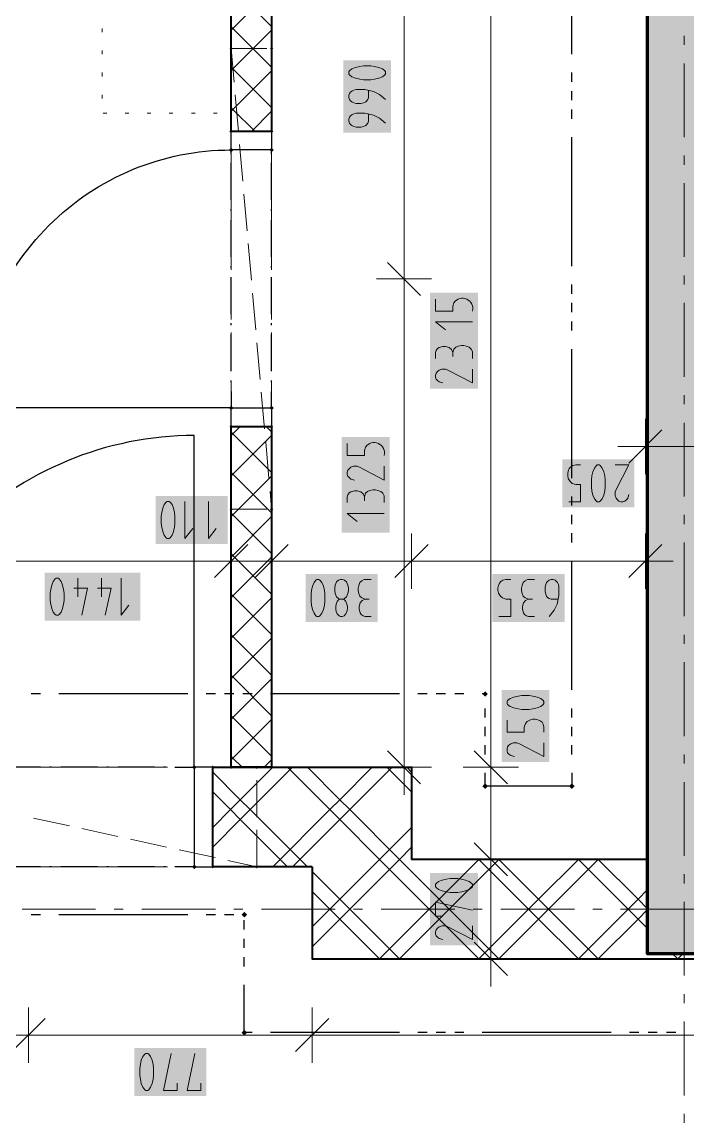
# Model space of a CAD drawing. Header units: millimetres. Extents: x 0 to 594, y 0 to 420.
# Drawn here: x 209.01 to 227.29, y 254.36 to 284.56 of the extents above; entities that cross this region are included whole.
import ezdxf

# ---------------------------------------------------------------- set-up
doc = ezdxf.new("R2010")
doc.units = ezdxf.units.MM
doc.header["$LTSCALE"] = 8
for name, color, linetype in [('PDF_Dvere', 7, 'Continuous'), ('PDF_Koty delkove', 7, 'Continuous'), ('PDF_Nabytek', 7, 'Continuous'), ('PDF_Osy hlavni', 7, 'Continuous'), ('PDF_Pozarni useky', 7, 'Continuous'), ('PDF_Preklady', 7, 'Continuous'), ('PDF_Pricky zdene', 7, 'Continuous'), ('PDF_Steny akusticke', 7, 'Continuous'), ('PDF_Steny obvodove nosne', 7, 'Continuous')]:
    doc.layers.add(name, color=color, linetype=linetype)

msp = doc.modelspace()

# ---------------------------------------------------------------- linework, layer by layer
at = {"layer": 'PDF_Dvere', "lineweight": 25}
for points in [[(215.862, 281.554), (215.862, 281.049), (214.75, 281.049), (214.75, 281.554)], [(215.862, 273.972), (215.862, 273.467), (214.75, 273.467), (214.75, 273.972)], [(213.739, 261.386), (214.245, 261.386), (214.245, 264.115), (213.739, 264.115)]]:
    msp.add_lwpolyline(points, close=True, dxfattribs=at)
for points in [[(214.75, 274.425), (214.75, 273.972), (207.674, 273.972, -0.414215), (214.75, 281.049)], [(213.205, 264.115), (213.739, 264.115), (213.739, 273.214, 0.414214), (204.641, 264.115), (204.814, 264.115)]]:
    msp.add_lwpolyline(points, format="xyb", dxfattribs=at)
for points in [[(214.75, 280.945), (214.75, 280.996)], [(215.862, 280.945), (215.862, 280.996)], [(214.75, 279.682), (214.75, 280.693)], [(215.862, 279.682), (215.862, 280.693)], [(214.75, 279.378), (214.75, 279.429)], [(215.862, 279.378), (215.862, 279.429)], [(214.75, 278.115), (214.75, 279.126)], [(215.862, 278.115), (215.862, 279.126)], [(214.75, 277.811), (214.75, 277.862)], [(215.862, 277.811), (215.862, 277.862)], [(214.75, 276.548), (214.75, 277.559)], [(215.862, 276.548), (215.862, 277.559)], [(214.75, 276.244), (214.75, 276.295)], [(215.862, 276.244), (215.862, 276.295)], [(214.75, 274.981), (214.75, 275.992)], [(215.862, 274.981), (215.862, 275.992)], [(214.75, 274.677), (214.75, 274.728)], [(215.862, 274.677), (215.862, 274.728)], [(215.862, 273.972), (215.862, 274.425)], [(209.515, 264.115), (208.504, 264.115)], [(209.819, 264.115), (209.768, 264.115)], [(211.082, 264.115), (210.072, 264.115)], [(211.386, 264.115), (211.335, 264.115)], [(212.649, 264.115), (211.639, 264.115)], [(212.953, 264.115), (212.902, 264.115)], [(209.515, 261.386), (208.504, 261.386)], [(209.819, 261.386), (209.768, 261.386)], [(211.082, 261.386), (210.072, 261.386)], [(211.386, 261.386), (211.335, 261.386)], [(212.649, 261.386), (211.639, 261.386)], [(212.953, 261.386), (212.902, 261.386)], [(213.739, 261.386), (213.205, 261.386)]]:
    msp.add_lwpolyline(points, dxfattribs=at)
at = {"layer": 'PDF_Dvere', "lineweight": 25, "transparency": 33554559}
for points in [[(214.75, 280.986), (214.687, 281.049), (214.814, 281.049), (214.75, 281.112)], [(215.862, 280.986), (215.799, 281.049), (215.926, 281.049), (215.862, 281.112)], [(214.75, 273.909), (214.687, 273.972), (214.814, 273.972), (214.75, 274.035)], [(215.862, 273.909), (215.799, 273.972), (215.926, 273.972), (215.862, 274.035)], [(213.803, 264.115), (213.739, 264.052), (213.739, 264.178), (213.676, 264.115)], [(213.803, 261.386), (213.739, 261.322), (213.739, 261.449), (213.676, 261.386)]]:
    msp.add_solid(points, dxfattribs=at)
at = {"layer": 'PDF_Koty delkove', "lineweight": 18}
for points in [[(221.88, 258.858), (221.88, 260.044), (221.88, 261.588), (221.88, 264.115), (221.88, 264.975), (221.88, 287.519), (221.88, 288.985), (221.88, 295.556)], [(219.498, 264.115), (219.498, 277.51), (219.498, 287.519)], [(218.992, 282.434), (218.823, 282.57), (218.655, 282.651), (218.419, 282.704), (218.182, 282.704), (218.116, 282.69), (218.065, 282.664), (218.032, 282.637), (217.998, 282.596), (217.981, 282.542), (217.981, 282.489), (217.998, 282.434), (218.032, 282.394), (218.065, 282.367), (218.116, 282.339), (218.182, 282.326), (218.318, 282.326), (218.385, 282.339), (218.452, 282.367), (218.503, 282.434)], [(218.503, 282.434), (218.52, 282.489), (218.52, 282.677)], [(218.992, 281.786), (218.823, 281.921), (218.655, 282.002), (218.419, 282.056), (218.182, 282.056), (218.116, 282.042), (218.065, 282.015), (218.032, 281.989), (217.998, 281.948), (217.981, 281.894), (217.981, 281.84), (217.998, 281.786), (218.032, 281.746), (218.065, 281.719), (218.116, 281.691), (218.182, 281.678), (218.318, 281.678), (218.385, 281.691), (218.452, 281.719), (218.503, 281.786), (218.52, 281.84), (218.52, 282.029)], [(219.953, 277.056), (219.043, 277.965)], [(220.256, 277.51), (219.498, 277.51), (218.74, 277.51)], [(221.375, 276.33), (220.364, 276.33), (220.633, 276.115)], [(220.364, 275.332), (220.364, 275.494), (220.38, 275.548), (220.415, 275.601), (220.465, 275.629), (220.565, 275.656), (220.633, 275.656), (220.734, 275.629), (220.802, 275.575), (220.835, 275.494), (220.835, 275.386)], [(221.375, 275.332), (221.375, 275.52), (221.341, 275.588), (221.29, 275.642), (221.206, 275.669), (221.138, 275.682), (221.071, 275.682), (220.987, 275.669), (220.92, 275.642), (220.869, 275.588), (220.835, 275.494)], [(221.375, 275.034), (221.375, 274.656), (220.701, 275.008), (220.633, 275.034), (220.532, 275.034), (220.465, 275.008), (220.415, 274.967), (220.38, 274.927), (220.364, 274.872), (220.364, 274.819), (220.38, 274.765), (220.415, 274.724), (220.465, 274.684), (220.565, 274.656)], [(226.124, 273.673), (226.124, 272.914), (226.124, 272.156)], [(226.579, 273.369), (225.669, 272.459)], [(226.124, 272.914), (225.366, 272.914)], [(263.883, 272.914), (262.771, 272.914), (258.058, 272.914), (251.6, 272.914), (229.864, 272.914), (228.196, 272.914), (226.124, 272.914)], [(218.949, 272.373), (218.949, 271.994), (218.274, 272.346), (218.207, 272.373), (218.106, 272.373), (218.039, 272.346), (217.988, 272.305), (217.954, 272.265), (217.938, 272.211), (217.938, 272.157), (217.954, 272.103), (217.988, 272.062), (218.039, 272.022), (218.139, 271.994)], [(224.021, 271.398), (224.345, 271.398), (224.345, 271.869), (224.21, 271.869), (224.116, 271.903), (224.062, 271.954), (224.008, 272.038), (223.994, 272.105), (223.994, 272.172), (224.008, 272.24), (224.035, 272.307), (224.075, 272.357), (224.129, 272.392), (224.21, 272.409), (224.345, 272.409)], [(224.804, 271.398), (224.858, 271.398), (224.885, 271.414), (224.939, 271.482), (224.979, 271.583), (225.007, 271.701), (225.021, 271.801), (225.021, 272.004), (225.007, 272.105), (224.979, 272.223), (224.939, 272.324), (224.885, 272.392), (224.858, 272.409), (224.804, 272.409), (224.777, 272.392), (224.723, 272.324), (224.683, 272.223), (224.656, 272.105), (224.642, 272.004)], [(225.29, 272.409), (225.669, 272.409), (225.317, 271.735), (225.29, 271.667), (225.29, 271.566), (225.317, 271.499), (225.358, 271.448), (225.398, 271.414), (225.453, 271.398), (225.506, 271.398), (225.56, 271.414), (225.601, 271.448), (225.641, 271.499), (225.669, 271.599)], [(224.642, 272.004), (224.642, 271.801), (224.656, 271.701), (224.683, 271.583), (224.723, 271.482), (224.777, 271.414), (224.804, 271.398)], [(217.938, 271.374), (217.938, 271.536), (217.954, 271.59), (217.988, 271.644), (218.039, 271.671), (218.139, 271.698), (218.207, 271.698), (218.308, 271.671), (218.375, 271.617), (218.409, 271.536), (218.409, 271.428)], [(218.949, 271.374), (218.949, 271.563), (218.914, 271.63), (218.864, 271.684), (218.78, 271.711), (218.712, 271.725), (218.644, 271.725), (218.56, 271.711), (218.494, 271.684), (218.443, 271.63), (218.409, 271.536)], [(213.48, 271.405), (213.48, 270.394), (213.696, 270.663)], [(214.128, 271.405), (214.128, 270.394), (214.344, 270.663)], [(218.949, 271.076), (217.938, 271.076), (218.207, 270.861)], [(214.75, 270.529), (214.75, 269.771), (214.75, 269.013)], [(215.862, 270.529), (215.862, 269.771), (215.862, 269.013)], [(219.704, 270.529), (219.704, 269.771), (219.704, 269.013)], [(226.124, 270.529), (226.124, 269.771), (226.124, 269.013)], [(215.205, 270.226), (214.295, 269.316)], [(216.317, 270.226), (215.408, 269.316)], [(220.159, 270.226), (219.249, 269.316)], [(226.579, 270.226), (225.669, 269.316)], [(226.124, 269.771), (223.451, 269.771), (222.291, 269.771), (219.704, 269.771), (215.862, 269.771), (214.75, 269.771), (200.192, 269.771)], [(226.124, 269.771), (226.882, 269.771)], [(210.028, 268.305), (210.081, 268.372), (210.122, 268.473), (210.149, 268.592), (210.163, 268.692), (210.163, 268.894), (210.149, 268.995), (210.122, 269.113), (210.081, 269.215), (210.028, 269.282), (210, 269.299), (209.947, 269.299), (209.919, 269.282), (209.866, 269.215), (209.825, 269.113), (209.798, 268.995), (209.785, 268.894)], [(210.54, 269.299), (210.54, 268.794)], [(211.188, 269.299), (211.188, 268.794)], [(211.729, 269.299), (211.729, 268.288), (211.944, 268.557)], [(216.946, 268.86), (216.946, 268.658), (216.96, 268.558), (216.986, 268.439), (217.027, 268.338), (217.08, 268.271), (217.108, 268.254), (217.161, 268.254), (217.189, 268.271), (217.242, 268.338), (217.283, 268.439), (217.31, 268.558), (217.324, 268.658), (217.324, 268.86), (217.31, 268.961), (217.283, 269.079), (217.242, 269.18), (217.189, 269.248), (217.161, 269.265)], [(217.161, 269.265), (217.108, 269.265), (217.08, 269.248), (217.027, 269.18), (216.986, 269.079), (216.96, 268.961), (216.946, 268.86)], [(217.864, 268.743), (217.918, 268.793), (217.958, 268.877), (217.972, 268.961), (217.972, 269.029), (217.958, 269.113), (217.918, 269.198), (217.864, 269.248), (217.809, 269.265), (217.756, 269.265), (217.702, 269.248), (217.647, 269.198), (217.608, 269.113), (217.594, 269.029)], [(218.593, 269.265), (218.404, 269.265), (218.337, 269.231), (218.282, 269.18), (218.256, 269.097), (218.242, 269.029), (218.242, 268.961), (218.256, 268.877), (218.282, 268.81), (218.337, 268.76), (218.431, 268.726)], [(222.103, 268.254), (222.427, 268.254), (222.427, 268.726), (222.292, 268.726), (222.198, 268.76), (222.144, 268.81), (222.09, 268.894), (222.076, 268.961), (222.076, 269.029), (222.09, 269.097), (222.117, 269.163), (222.157, 269.214), (222.211, 269.248), (222.292, 269.265), (222.427, 269.265)], [(222.887, 269.265), (222.819, 269.231), (222.765, 269.18), (222.738, 269.097), (222.725, 269.029), (222.725, 268.961), (222.738, 268.877), (222.765, 268.81), (222.819, 268.76), (222.913, 268.726)], [(223.075, 269.265), (222.887, 269.265)], [(223.723, 268.726), (223.535, 268.726), (223.48, 268.743), (223.44, 268.776), (223.413, 268.81), (223.386, 268.86), (223.373, 268.928), (223.373, 269.062), (223.386, 269.13), (223.413, 269.18), (223.44, 269.214), (223.48, 269.248), (223.535, 269.265), (223.588, 269.265), (223.642, 269.248), (223.683, 269.214), (223.71, 269.18), (223.737, 269.13), (223.751, 269.062), (223.751, 268.827), (223.697, 268.591), (223.616, 268.422), (223.48, 268.254)], [(209.785, 268.894), (209.785, 268.692), (209.798, 268.592), (209.825, 268.473), (209.866, 268.372), (209.919, 268.305), (209.947, 268.288), (210, 268.288), (210.028, 268.305)], [(210.433, 269.03), (210.811, 269.03), (210.648, 268.288)], [(211.081, 269.03), (211.459, 269.03), (211.296, 268.288)], [(217.594, 269.029), (217.594, 268.961), (217.608, 268.877), (217.647, 268.793), (217.702, 268.743), (217.728, 268.726), (217.837, 268.726), (217.864, 268.743)], [(217.837, 268.726), (217.864, 268.708), (217.904, 268.658), (217.931, 268.591), (217.945, 268.523), (217.945, 268.456), (217.931, 268.389), (217.904, 268.321), (217.85, 268.271), (217.809, 268.254), (217.756, 268.254), (217.715, 268.271), (217.661, 268.321), (217.634, 268.389), (217.621, 268.456), (217.621, 268.523), (217.634, 268.591), (217.661, 268.658), (217.702, 268.708), (217.728, 268.726)], [(218.593, 268.254), (218.431, 268.254), (218.376, 268.271), (218.323, 268.305), (218.295, 268.355), (218.269, 268.456), (218.269, 268.523), (218.295, 268.624), (218.35, 268.692), (218.431, 268.726), (218.538, 268.726)], [(223.075, 268.254), (222.913, 268.254), (222.859, 268.271), (222.806, 268.305), (222.778, 268.355), (222.751, 268.456), (222.751, 268.523), (222.778, 268.624), (222.832, 268.692), (222.913, 268.726), (223.021, 268.726)], [(222.932, 266.081), (222.73, 266.081), (222.629, 266.067), (222.511, 266.04), (222.41, 266), (222.342, 265.946), (222.326, 265.919), (222.326, 265.865), (222.342, 265.838), (222.41, 265.784), (222.511, 265.744), (222.629, 265.716), (222.73, 265.703), (222.932, 265.703)], [(222.932, 265.703), (223.033, 265.716), (223.151, 265.744), (223.252, 265.784), (223.32, 265.838), (223.337, 265.865), (223.337, 265.919), (223.32, 265.946), (223.252, 266), (223.151, 266.04), (223.033, 266.067), (222.932, 266.081)], [(222.326, 265.406), (222.326, 265.082), (222.797, 265.082), (222.797, 265.217), (222.832, 265.311), (222.882, 265.366), (222.966, 265.419), (223.033, 265.433), (223.101, 265.433), (223.168, 265.419), (223.235, 265.392), (223.286, 265.352), (223.32, 265.298), (223.337, 265.217), (223.337, 265.082)], [(219.953, 263.66), (219.043, 264.57)], [(222.335, 263.66), (221.426, 264.57)], [(223.337, 264.785), (223.337, 264.407), (222.663, 264.758), (222.595, 264.785), (222.494, 264.785), (222.427, 264.758), (222.377, 264.718), (222.342, 264.677), (222.326, 264.623), (222.326, 264.569), (222.342, 264.515), (222.377, 264.475), (222.427, 264.434), (222.527, 264.407)], [(220.256, 264.115), (219.498, 264.115), (218.74, 264.115)], [(219.498, 264.115), (219.498, 263.357)], [(222.639, 264.115), (221.88, 264.115), (221.122, 264.115)], [(222.335, 261.133), (221.426, 262.043)], [(222.639, 261.588), (221.88, 261.588), (221.122, 261.588)], [(220.97, 261.06), (220.767, 261.06), (220.667, 261.046), (220.549, 261.02), (220.448, 260.979), (220.38, 260.926), (220.364, 260.898), (220.364, 260.845), (220.38, 260.817), (220.448, 260.764), (220.549, 260.723), (220.667, 260.696), (220.767, 260.682), (220.97, 260.682), (221.071, 260.696)], [(221.071, 260.696), (221.189, 260.723), (221.29, 260.764), (221.358, 260.817), (221.375, 260.845), (221.375, 260.898), (221.358, 260.926), (221.29, 260.979), (221.189, 261.02), (221.071, 261.046), (220.97, 261.06)], [(220.565, 260.034), (220.364, 260.034), (220.364, 260.412), (221.375, 260.197)], [(221.375, 259.764), (221.375, 259.386), (220.701, 259.737), (220.633, 259.764), (220.532, 259.764), (220.465, 259.737), (220.415, 259.697), (220.38, 259.656), (220.364, 259.602), (220.364, 259.549), (220.38, 259.494), (220.415, 259.454), (220.465, 259.413), (220.565, 259.386)], [(222.335, 258.403), (221.426, 259.313)], [(222.639, 258.858), (221.88, 258.858), (221.122, 258.858)], [(221.88, 258.858), (221.88, 258.1)], [(209.19, 257.527), (209.19, 256.769), (209.19, 256.01)], [(216.974, 257.527), (216.974, 256.769), (216.974, 256.01)], [(209.645, 257.224), (208.735, 256.314)], [(217.429, 257.224), (216.52, 256.314)], [(272.881, 256.769), (216.974, 256.769), (209.19, 256.769), (201.81, 256.769), (163.798, 256.769), (162.332, 256.769), (149.594, 256.769), (140.495, 256.769), (134.833, 256.769)], [(213.271, 255.453), (213.271, 255.252), (212.893, 255.252), (213.108, 256.263)], [(213.919, 255.453), (213.919, 255.252), (213.541, 255.252), (213.756, 256.263)]]:
    msp.add_lwpolyline(points, dxfattribs=at)
for points in [[(218.587, 283.352), (218.385, 283.352), (218.285, 283.338), (218.166, 283.312), (218.065, 283.271), (217.998, 283.218), (217.981, 283.19), (217.981, 283.137), (217.998, 283.109), (218.065, 283.056), (218.166, 283.015), (218.285, 282.988), (218.385, 282.974), (218.587, 282.974), (218.688, 282.988), (218.806, 283.015), (218.907, 283.056), (218.975, 283.109), (218.992, 283.137), (218.992, 283.19), (218.975, 283.218), (218.907, 283.271), (218.806, 283.312), (218.688, 283.338)], [(212.832, 271), (212.832, 270.798), (212.846, 270.698), (212.873, 270.579), (212.913, 270.478), (212.967, 270.411), (212.994, 270.394), (213.048, 270.394), (213.075, 270.411), (213.129, 270.478), (213.169, 270.579), (213.197, 270.698), (213.21, 270.798), (213.21, 271), (213.197, 271.101), (213.169, 271.219), (213.129, 271.32), (213.075, 271.388), (213.048, 271.405), (212.994, 271.405), (212.967, 271.388), (212.913, 271.32), (212.873, 271.219), (212.846, 271.101)], [(212.245, 255.858), (212.245, 255.656), (212.259, 255.556), (212.285, 255.437), (212.326, 255.336), (212.379, 255.268), (212.407, 255.252), (212.46, 255.252), (212.488, 255.268), (212.541, 255.336), (212.582, 255.437), (212.609, 255.556), (212.623, 255.656), (212.623, 255.858), (212.609, 255.959), (212.582, 256.077), (212.541, 256.178), (212.488, 256.246), (212.46, 256.263), (212.407, 256.263), (212.379, 256.246), (212.326, 256.178), (212.285, 256.077), (212.259, 255.959)]]:
    msp.add_lwpolyline(points, close=True, dxfattribs=at)
for points in [[(220.364, 276.952), (220.364, 276.628), (220.835, 276.628), (220.835, 276.763), (220.869, 276.857, -0.843837), (221.375, 276.628)], [(217.938, 272.994), (217.938, 272.67), (218.409, 272.67), (218.409, 272.805), (218.443, 272.899, -0.843813), (218.949, 272.67)]]:
    msp.add_lwpolyline(points, format="xyb", dxfattribs=at)
at = {"layer": 'PDF_Koty delkove', "color": 7, "lineweight": 18, "true_color": 0xffffff, "transparency": 33554559}
for points in [[(219.144, 281.526), (219.144, 283.503), (217.83, 281.526), (217.83, 283.503)], [(221.527, 274.504), (221.527, 277.13), (220.212, 274.504), (220.212, 277.13)], [(219.1, 270.547), (219.1, 273.172), (217.786, 270.547), (217.786, 273.172)], [(225.82, 272.561), (223.843, 272.561), (225.82, 271.246), (223.843, 271.246)], [(214.658, 271.557), (212.681, 271.557), (214.658, 270.243), (212.681, 270.243)], [(212.259, 269.451), (209.633, 269.451), (212.259, 268.137), (209.633, 268.137)], [(218.772, 269.417), (216.794, 269.417), (218.772, 268.103), (216.794, 268.103)], [(223.903, 269.417), (221.925, 269.417), (223.903, 268.103), (221.925, 268.103)], [(223.489, 264.255), (223.489, 266.232), (222.174, 264.255), (222.174, 266.232)], [(221.527, 259.234), (221.527, 261.212), (220.212, 259.234), (220.212, 261.212)], [(214.071, 256.415), (212.094, 256.415), (214.071, 255.101), (212.094, 255.101)]]:
    msp.add_solid(points, dxfattribs=at)
at = {"layer": 'PDF_Nabytek', "lineweight": 13}
for points in [[(211.212, 284.282), (211.212, 284.383)], [(214.75, 284.282), (214.75, 284.383)], [(211.212, 283.675), (211.212, 283.776)], [(214.75, 283.675), (214.75, 283.776)], [(211.212, 283.068), (211.212, 283.169)], [(214.75, 283.068), (214.75, 283.169)], [(211.212, 282.462), (211.212, 282.563)], [(214.75, 282.462), (214.75, 282.563)], [(211.212, 282.06), (211.212, 282.06)], [(211.212, 282.06), (211.212, 282.06)], [(211.335, 282.06), (211.234, 282.06)], [(211.942, 282.06), (211.841, 282.06)], [(212.548, 282.06), (212.447, 282.06)], [(213.155, 282.06), (213.054, 282.06)], [(213.762, 282.06), (213.66, 282.06)], [(214.368, 282.06), (214.267, 282.06)], [(214.75, 282.06), (214.75, 282.06)], [(214.75, 282.06), (214.75, 282.06)]]:
    msp.add_lwpolyline(points, dxfattribs=at)
at = {"layer": 'PDF_Osy hlavni', "lineweight": 18}
for points in [[(227.185, 283.928), (227.185, 284.18)], [(227.185, 281.4), (227.185, 283.422)], [(227.185, 280.642), (227.185, 280.895)], [(227.185, 278.115), (227.185, 280.137)], [(227.185, 277.356), (227.185, 277.609)], [(227.185, 274.829), (227.185, 276.851)], [(227.185, 274.071), (227.185, 274.324)], [(227.185, 271.543), (227.185, 273.565)], [(227.185, 270.785), (227.185, 271.038)], [(227.185, 268.258), (227.185, 270.28)], [(227.185, 267.499), (227.185, 267.752)], [(227.185, 264.972), (227.185, 266.994)], [(227.185, 264.214), (227.185, 264.467)], [(227.185, 261.686), (227.185, 263.708)], [(227.185, 260.928), (227.185, 261.181)], [(227.185, 258.401), (227.185, 260.423)], [(211.032, 260.223), (209.01, 260.223)], [(211.79, 260.223), (211.537, 260.223)], [(214.318, 260.223), (212.296, 260.223)], [(215.076, 260.223), (214.823, 260.223)], [(217.603, 260.223), (215.581, 260.223)], [(218.361, 260.223), (218.109, 260.223)], [(220.889, 260.223), (218.867, 260.223)], [(221.647, 260.223), (221.394, 260.223)], [(224.174, 260.223), (222.153, 260.223)], [(224.933, 260.223), (224.68, 260.223)], [(227.46, 260.223), (225.438, 260.223)], [(227.185, 257.643), (227.185, 257.895)], [(227.185, 255.115), (227.185, 257.137)], [(227.185, 254.357), (227.185, 254.61)]]:
    msp.add_lwpolyline(points, dxfattribs=at)
at = {"layer": 'PDF_Pozarni useky', "lineweight": 30}
for points in [[(224.102, 283.675), (224.102, 287.213)], [(224.102, 282.917), (224.102, 283.169)], [(224.102, 282.411), (224.102, 282.664)], [(224.102, 281.906), (224.102, 282.159)], [(224.102, 277.862), (224.102, 281.4)], [(224.102, 277.104), (224.102, 277.356)], [(224.102, 276.598), (224.102, 276.851)], [(224.102, 276.093), (224.102, 276.345)], [(224.102, 272.049), (224.102, 275.587)], [(224.102, 271.291), (224.102, 271.543)], [(224.102, 270.785), (224.102, 271.038)], [(224.102, 270.28), (224.102, 270.532)], [(224.102, 266.236), (224.102, 269.774)], [(209.515, 266.125), (209.263, 266.125)], [(213.559, 266.125), (210.021, 266.125)], [(214.318, 266.125), (214.065, 266.125)], [(214.823, 266.125), (214.57, 266.125)], [(215.329, 266.125), (215.076, 266.125)], [(219.372, 266.125), (215.834, 266.125)], [(220.131, 266.125), (219.878, 266.125)], [(220.636, 266.125), (220.383, 266.125)], [(221.142, 266.125), (220.889, 266.125)], [(221.726, 266.125), (221.647, 266.125)], [(221.726, 265.478), (221.726, 265.73)], [(224.102, 265.478), (224.102, 265.73)], [(221.726, 264.972), (221.726, 265.225)], [(224.102, 264.972), (224.102, 265.225)], [(221.726, 264.467), (221.726, 264.719)], [(224.102, 264.467), (224.102, 264.719)], [(224.102, 263.961), (224.102, 263.597), (221.726, 263.597), (221.726, 263.961)], [(209.515, 260.071), (209.263, 260.071)], [(213.559, 260.071), (210.021, 260.071)], [(214.318, 260.071), (214.065, 260.071)], [(214.823, 260.071), (214.57, 260.071)], [(215.113, 260.071), (215.076, 260.071)], [(215.113, 259.664), (215.113, 259.917)], [(215.113, 259.159), (215.113, 259.412)], [(215.113, 258.654), (215.113, 258.906)], [(215.329, 256.836), (215.113, 256.836), (215.113, 258.148)], [(219.372, 256.836), (215.834, 256.836)], [(220.131, 256.836), (219.878, 256.836)], [(220.636, 256.836), (220.383, 256.836)], [(221.142, 256.836), (220.889, 256.836)], [(225.185, 256.836), (221.647, 256.836)], [(225.944, 256.836), (225.691, 256.836)], [(226.449, 256.836), (226.196, 256.836)], [(226.955, 256.836), (226.702, 256.836)]]:
    msp.add_lwpolyline(points, dxfattribs=at)
at = {"layer": 'PDF_Pozarni useky', "lineweight": 30, "transparency": 33554559}
for points in [[(221.802, 266.125), (221.726, 266.049), (221.726, 266.2), (221.65, 266.125)], [(221.726, 266.049), (221.65, 266.125), (221.802, 266.125), (221.726, 266.2)], [(221.726, 263.521), (221.65, 263.597), (221.802, 263.597), (221.726, 263.673)], [(221.802, 263.597), (221.726, 263.521), (221.726, 263.673), (221.65, 263.597)], [(224.178, 263.597), (224.102, 263.521), (224.102, 263.673), (224.026, 263.597)], [(224.102, 263.521), (224.026, 263.597), (224.178, 263.597), (224.102, 263.673)], [(215.189, 260.071), (215.113, 259.995), (215.113, 260.147), (215.037, 260.071)], [(215.113, 259.995), (215.037, 260.071), (215.189, 260.071), (215.113, 260.147)], [(215.113, 256.76), (215.037, 256.836), (215.189, 256.836), (215.113, 256.912)], [(215.189, 256.836), (215.113, 256.76), (215.113, 256.912), (215.037, 256.836)]]:
    msp.add_solid(points, dxfattribs=at)
at = {"layer": 'PDF_Preklady', "lineweight": 18}
for points in [[(214.831, 282.912), (214.75, 283.829)], [(215.733, 283.829), (214.75, 283.829), (214.75, 283.22)], [(215.862, 283.22), (215.862, 283.829)], [(214.75, 281.855), (214.75, 282.866)], [(215.862, 281.855), (215.862, 282.866)], [(214.951, 281.552), (214.862, 282.559)], [(214.75, 280.49), (214.75, 281.501)], [(215.862, 280.49), (215.862, 281.501)], [(215.07, 280.192), (214.982, 281.2)], [(214.75, 279.126), (214.75, 280.137)], [(215.862, 279.126), (215.862, 280.137)], [(215.19, 278.833), (215.101, 279.84)], [(214.75, 277.761), (214.75, 278.772)], [(215.862, 277.761), (215.862, 278.772)], [(215.31, 277.473), (215.221, 278.48)], [(214.75, 276.396), (214.75, 277.407)], [(215.862, 276.396), (215.862, 277.407)], [(215.429, 276.114), (215.341, 277.121)], [(214.75, 275.031), (214.75, 276.042)], [(215.862, 275.031), (215.862, 276.042)], [(215.549, 274.754), (215.46, 275.761)], [(214.75, 273.666), (214.75, 274.677)], [(215.862, 273.666), (215.862, 274.677)], [(215.669, 273.395), (215.58, 274.402)], [(214.75, 272.302), (214.75, 273.313)], [(215.788, 272.035), (215.7, 273.042)], [(215.862, 272.302), (215.862, 273.313)], [(215.733, 271.192), (214.75, 271.192), (214.75, 271.948)], [(215.862, 271.948), (215.862, 271.192), (215.819, 271.683)], [(210.274, 264.115), (209.263, 264.115)], [(211.639, 264.115), (210.628, 264.115)], [(213.003, 264.115), (211.992, 264.115)], [(214.245, 264.115), (213.357, 264.115)], [(214.368, 264.115), (214.245, 264.115)], [(214.75, 264.115), (214.722, 264.115)], [(215.458, 264.115), (214.75, 264.115)], [(215.458, 264.113), (215.458, 264.115)], [(215.458, 262.748), (215.458, 263.759)], [(210.311, 262.506), (209.323, 262.721)], [(211.645, 262.216), (210.657, 262.431)], [(215.458, 262.394), (215.458, 261.386), (214.722, 261.386)], [(212.978, 261.925), (211.99, 262.141)], [(214.312, 261.635), (213.324, 261.85)], [(215.458, 261.385), (214.657, 261.56)], [(210.274, 261.386), (209.263, 261.386)], [(211.639, 261.386), (210.628, 261.386)], [(213.003, 261.386), (211.992, 261.386)], [(214.245, 261.386), (213.357, 261.386)], [(214.368, 261.386), (214.245, 261.386)]]:
    msp.add_lwpolyline(points, dxfattribs=at)
at = {"layer": 'PDF_Preklady', "lineweight": 18, "transparency": 33554559}
for points in [[(214.754, 283.784), (214.705, 283.825), (214.796, 283.833), (214.746, 283.874)], [(214.796, 283.829), (214.75, 283.783), (214.75, 283.874), (214.705, 283.829)], [(214.75, 283.783), (214.705, 283.829), (214.796, 283.829), (214.75, 283.874)], [(215.862, 283.783), (215.817, 283.829), (215.908, 283.829), (215.862, 283.874)], [(215.908, 283.829), (215.862, 283.783), (215.862, 283.874), (215.817, 283.829)], [(214.75, 281.509), (214.705, 281.554), (214.796, 281.554), (214.75, 281.6)], [(214.75, 281.509), (214.705, 281.554), (214.796, 281.554), (214.75, 281.6)], [(215.862, 281.509), (215.817, 281.554), (215.908, 281.554), (215.862, 281.6)], [(215.862, 281.509), (215.817, 281.554), (215.908, 281.554), (215.862, 281.6)], [(214.75, 273.421), (214.705, 273.467), (214.796, 273.467), (214.75, 273.512)], [(214.75, 273.421), (214.705, 273.467), (214.796, 273.467), (214.75, 273.512)], [(215.862, 273.421), (215.817, 273.467), (215.908, 273.467), (215.862, 273.512)], [(215.862, 273.421), (215.817, 273.467), (215.908, 273.467), (215.862, 273.512)], [(214.75, 271.146), (214.705, 271.192), (214.796, 271.192), (214.75, 271.237)], [(214.796, 271.192), (214.75, 271.146), (214.75, 271.237), (214.705, 271.192)], [(215.866, 271.147), (215.817, 271.188), (215.908, 271.196), (215.858, 271.237)], [(215.908, 271.192), (215.862, 271.146), (215.862, 271.237), (215.817, 271.192)], [(215.862, 271.146), (215.817, 271.192), (215.908, 271.192), (215.862, 271.237)], [(214.29, 264.115), (214.245, 264.07), (214.245, 264.161), (214.199, 264.115)], [(214.29, 264.115), (214.245, 264.07), (214.245, 264.161), (214.199, 264.115)], [(214.796, 264.115), (214.75, 264.07), (214.75, 264.161), (214.705, 264.115)], [(214.796, 264.115), (214.75, 264.07), (214.75, 264.161), (214.705, 264.115)], [(215.458, 264.07), (215.413, 264.115), (215.504, 264.115), (215.458, 264.161)], [(215.504, 264.115), (215.458, 264.07), (215.458, 264.161), (215.413, 264.115)], [(214.29, 261.386), (214.245, 261.34), (214.245, 261.431), (214.199, 261.386)], [(214.29, 261.386), (214.245, 261.34), (214.245, 261.431), (214.199, 261.386)], [(215.504, 261.386), (215.458, 261.34), (215.458, 261.431), (215.413, 261.386)], [(215.458, 261.34), (215.413, 261.386), (215.504, 261.386), (215.458, 261.431)], [(215.503, 261.376), (215.448, 261.341), (215.468, 261.43), (215.414, 261.395)]]:
    msp.add_solid(points, dxfattribs=at)
at = {"layer": 'PDF_Pricky zdene', "lineweight": 40}
for points in [[(214.75, 288.581), (214.75, 287.519), (215.862, 287.519), (215.862, 283.829), (215.862, 281.554), (214.75, 281.554), (214.75, 283.829), (214.75, 287.519), (215.862, 287.519), (226.124, 287.519), (226.174, 287.519), (226.174, 288.985), (226.124, 288.985), (216.216, 288.985)], [(215.862, 273.467), (215.862, 271.192), (215.862, 264.115), (215.458, 264.115), (214.75, 264.115), (214.75, 271.192), (214.75, 273.467), (215.862, 273.467)]]:
    msp.add_lwpolyline(points, dxfattribs=at)
at = {"layer": 'PDF_Pricky zdene', "lineweight": 9}
for points in [[(215.862, 284.436), (214.801, 285.497), (214.75, 285.548)], [(215.862, 285.447), (214.801, 284.385)], [(215.862, 283.324), (214.801, 284.385), (214.75, 284.436)], [(214.801, 284.385), (214.75, 284.334)], [(215.862, 284.334), (214.801, 283.273)], [(215.862, 282.211), (214.801, 283.273), (214.75, 283.324)], [(214.801, 283.273), (214.75, 283.222)], [(215.862, 283.222), (214.801, 282.161)], [(215.408, 281.554), (214.801, 282.161), (214.75, 282.211)], [(214.801, 282.161), (214.75, 282.11)], [(215.862, 282.11), (215.306, 281.554)], [(215.003, 273.467), (214.801, 273.264)], [(215.862, 273.315), (215.711, 273.467)], [(215.862, 272.203), (214.801, 273.264), (214.75, 273.315)], [(214.801, 273.264), (214.75, 273.214)], [(215.862, 273.214), (214.801, 272.152)], [(215.862, 271.091), (214.801, 272.152), (214.75, 272.203)], [(214.801, 272.152), (214.75, 272.102)], [(215.862, 272.102), (214.801, 271.04)], [(215.862, 269.979), (214.801, 271.04), (214.75, 271.091)], [(214.801, 271.04), (214.75, 270.99)], [(215.862, 270.99), (214.801, 269.928)], [(215.862, 268.867), (214.801, 269.928), (214.75, 269.979)], [(214.801, 269.928), (214.75, 269.878)], [(215.862, 269.878), (214.801, 268.816)], [(215.862, 267.755), (214.801, 268.816), (214.75, 268.867)], [(214.801, 268.816), (214.75, 268.766)], [(215.862, 268.766), (214.801, 267.704), (214.75, 267.654)], [(215.862, 266.643), (214.801, 267.704), (214.75, 267.755)], [(215.862, 267.654), (214.801, 266.592), (214.75, 266.541)], [(215.862, 265.53), (214.801, 266.592), (214.75, 266.643)], [(215.862, 266.541), (214.801, 265.48), (214.75, 265.429)], [(215.862, 264.418), (214.801, 265.48), (214.75, 265.53)], [(215.862, 265.429), (214.801, 264.368), (214.75, 264.317)], [(215.054, 264.115), (214.801, 264.368), (214.75, 264.418)], [(215.862, 264.317), (215.66, 264.115)]]:
    msp.add_lwpolyline(points, dxfattribs=at)
at = {"layer": 'PDF_Steny akusticke', "lineweight": 9}
for points in [[(214.245, 262.467), (214.73, 262.953), (215.003, 263.225), (215.893, 264.115)], [(214.245, 261.921), (215.003, 262.68), (215.276, 262.953), (216.439, 264.115)], [(216.843, 261.386), (215.276, 262.953), (215.003, 263.225), (214.245, 263.984)], [(215.893, 261.386), (217.46, 262.953), (217.733, 263.225), (218.622, 264.115)], [(219.704, 262.467), (218.825, 261.588), (217.733, 262.68), (217.46, 262.953), (216.297, 264.115)], [(216.439, 261.386), (217.733, 262.68), (218.006, 262.953), (219.168, 264.115)], [(219.704, 261.921), (219.37, 261.588), (218.006, 262.953), (217.733, 263.225), (216.843, 264.115)], [(219.704, 263.438), (219.027, 264.115)], [(219.704, 263.984), (219.573, 264.115)], [(216.297, 261.386), (215.003, 262.68), (214.73, 262.953), (214.245, 263.438)], [(220.189, 260.223), (218.825, 261.588), (217.733, 260.496), (217.46, 260.223)], [(217.733, 259.95), (218.006, 260.223), (219.37, 261.588)], [(222.1, 258.858), (220.735, 260.223), (220.462, 260.496), (219.37, 261.588)], [(222.919, 260.223), (221.554, 261.588), (220.462, 260.496), (220.189, 260.223)], [(220.462, 259.95), (220.735, 260.223), (222.1, 261.588)], [(222.1, 261.588), (223.192, 260.496), (223.465, 260.223), (224.83, 258.858), (225.922, 259.95), (225.649, 260.223), (224.284, 261.588)], [(222.919, 260.223), (223.192, 260.496), (224.284, 261.588)], [(226.174, 260.243), (225.922, 260.496), (224.83, 261.588), (223.465, 260.223), (223.192, 259.95)], [(217.733, 260.496), (216.974, 261.254)], [(217.46, 260.223), (216.974, 260.708)], [(224.284, 258.858), (225.649, 260.223), (225.922, 260.496), (226.174, 260.749)], [(219.37, 258.858), (218.006, 260.223), (217.733, 260.496)], [(216.974, 259.192), (217.733, 259.95), (217.46, 260.223), (216.974, 259.738)], [(219.37, 258.858), (220.462, 259.95), (220.189, 260.223), (218.825, 258.858), (217.733, 259.95)], [(222.1, 258.858), (223.192, 259.95), (222.919, 260.223), (221.554, 258.858), (220.462, 259.95)], [(225.922, 259.95), (226.174, 260.203)], [(224.284, 258.858), (223.192, 259.95)], [(226.174, 259.697), (225.922, 259.95)], [(227.013, 258.858), (226.862, 259.01)], [(227.013, 258.858), (227.165, 259.01)]]:
    msp.add_lwpolyline(points, dxfattribs=at)
at = {"layer": 'PDF_Steny akusticke', "lineweight": 40}
for points in [[(216.974, 261.386), (215.458, 261.386), (214.245, 261.386), (214.245, 264.115), (214.75, 264.115), (215.458, 264.115), (215.862, 264.115), (219.704, 264.115), (219.704, 261.588)], [(228.196, 259.01), (226.174, 259.01), (226.174, 261.588), (226.124, 261.588), (219.704, 261.588)], [(216.974, 261.386), (216.974, 258.858), (228.196, 258.858)]]:
    msp.add_lwpolyline(points, dxfattribs=at)
at = {"layer": 'PDF_Steny obvodove nosne', "lineweight": 70}
msp.add_lwpolyline([(226.174, 351.958), (226.174, 347.874), (226.174, 346.61), (226.174, 344.032), (226.174, 288.985), (226.174, 287.519), (226.174, 261.588), (226.174, 259.01), (228.196, 259.01), (228.196, 261.436), (228.196, 269.827), (228.196, 271.394), (228.196, 282.515), (228.196, 350.13), (228.196, 352.635)], close=True, dxfattribs=at)
at = {"layer": 'PDF_Steny obvodove nosne', "color": 9, "lineweight": 9, "true_color": 0xc0c0c0, "transparency": 33554559}
msp.add_solid([(226.174, 351.958), (226.174, 259.01), (228.196, 352.635), (228.196, 259.01)], dxfattribs=at)

doc.saveas('drawing.dxf')
